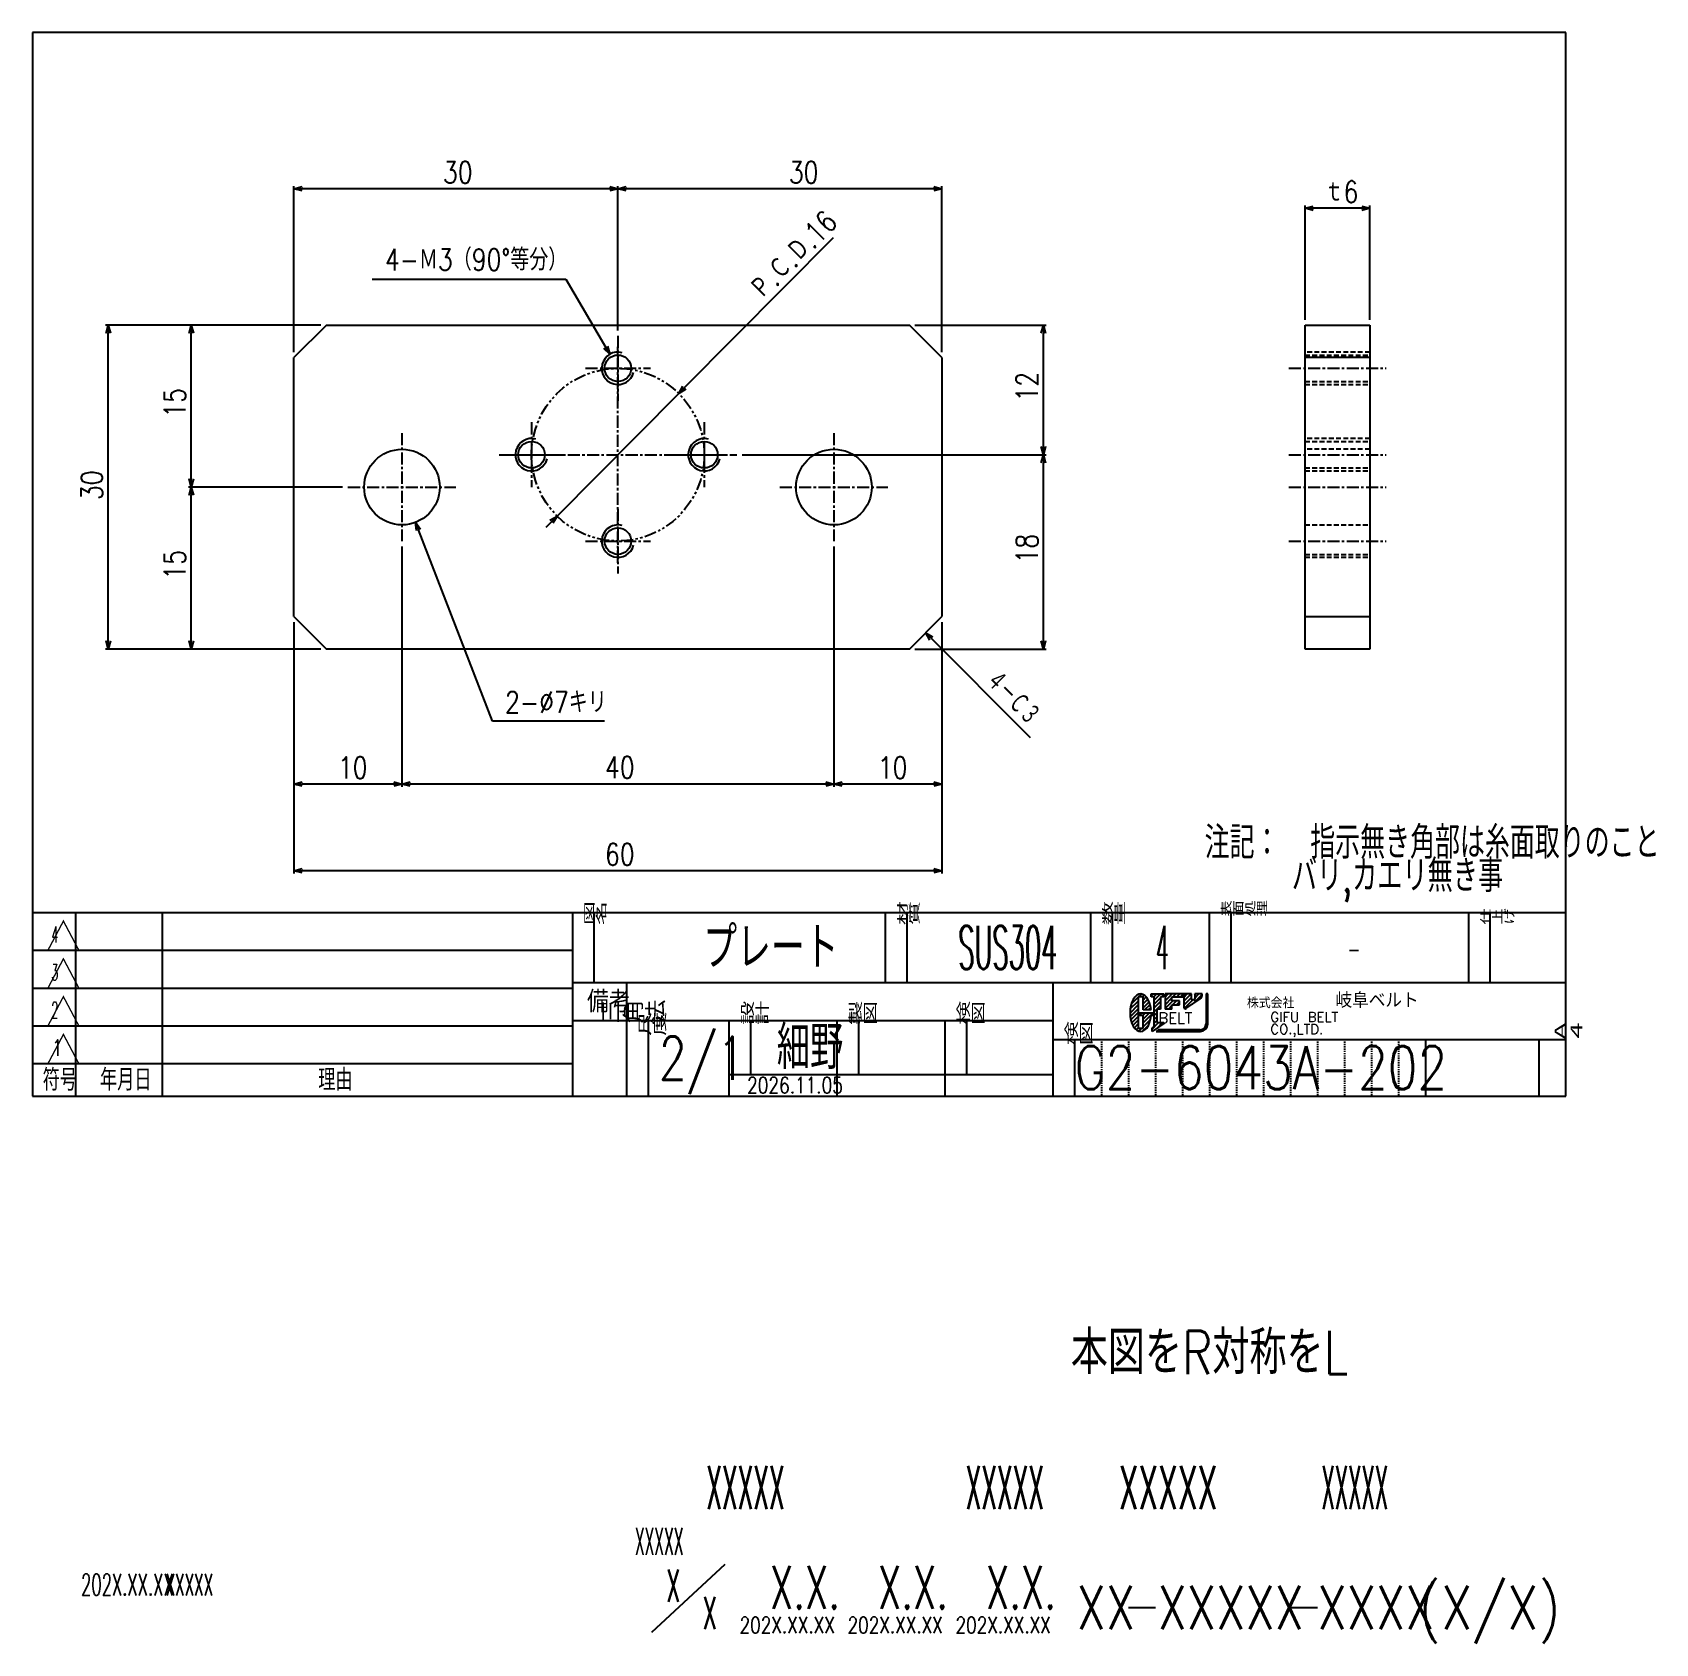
# Model space of a CAD drawing. Extents: x -24 to 126, y -92 to 57.
import ezdxf

# ---------------------------------------------------------------- set-up
doc = ezdxf.new("R2010")
doc.units = 0
doc.header["$LTSCALE"] = 0.03515
for name, pattern in [('CENTER', [50.8, 31.75, -6.35, 6.35, -6.35]), ('DASHED', [19.05, 12.7, -6.35]), ('HIDDEN', [9.525, 6.35, -3.175]), ('PHANTOM', [63.5, 31.75, -6.35, 6.35, -6.35, 6.35, -6.35])]:
    doc.linetypes.add(name, pattern=pattern)
doc.layers.get('0').update_dxf_attribs({"linetype": 'CONTINUOUS'})
doc.layers.get('DEFPOINTS').update_dxf_attribs({"linetype": 'CONTINUOUS'})
doc.layers.add('NOLAYERNAME_001', color=7, linetype='CONTINUOUS')
doc.styles.add('_STANDARD', font='txt', dxfattribs={"bigfont": '@extfont2'})
doc.styles.get("Standard").update_dxf_attribs({"font": 'txt', "bigfont": 'extfont2'})
doc.dimstyles.get("Standard").update_dxf_attribs({"dimtxt": 2.5, "dimasz": 2.5, "dimexe": 1.25, "dimexo": 0.625, "dimtad": 1, "dimcen": 2.5, "dimazin": 3, "dimtfac": 1, "dimtmove": 0, "dimatfit": 3})

# ---------------------------------------------------------------- blocks, each defined once
blk = doc.blocks.new('_OPEN30')
at = {"color": 0, "linetype": 'BYBLOCK'}
for p, q in [((-1, 0.267949), (0, 0)), ((0, 0), (-1, -0.267949)), ((0, 0), (-1, 0))]:
    blk.add_line(p, q, dxfattribs=at)
blk = doc.blocks.new('*D14')
at = {"layer": 'DEFPOINTS', "color": 0}
for p in [(10, 10), (0, 3), (0, -12.5)]:
    blk.add_point(p, dxfattribs=at)
at = {"layer": 'NOLAYERNAME_001', "color": 0, "linetype": 'CONTINUOUS'}
for p, q in [((10, 9.5), (10, -12.75)), ((0, 2.5), (0, -12.75)), ((9.25, -12.5), (0.75, -12.5))]:
    blk.add_line(p, q, dxfattribs=at)
at = {"layer": 'NOLAYERNAME_001', "color": 0, "xscale": 0.75, "yscale": 0.75, "zscale": 0.75, "rotation": 180}
blk.add_blockref('_OPEN30', (0, -12.5), dxfattribs=at)
at = {"layer": 'NOLAYERNAME_001', "color": 0, "xscale": 0.75, "yscale": 0.75, "zscale": 0.75}
blk.add_blockref('_OPEN30', (10, -12.5), dxfattribs=at)
at = {"layer": 'NOLAYERNAME_001', "color": 104, "linetype": 'CONTINUOUS', "width": 0.8}
blk.add_text('10', height=2, dxfattribs=at).set_placement((4.07, -11.98))
blk = doc.blocks.new('*D15')
at = {"layer": 'DEFPOINTS', "color": 0}
for p in [(10, 10), (50, 10), (10, -12.5)]:
    blk.add_point(p, dxfattribs=at)
at = {"layer": 'NOLAYERNAME_001', "color": 0, "linetype": 'CONTINUOUS'}
for p, q in [((10, 9.5), (10, -12.75)), ((50, 9.5), (50, -12.75)), ((49.25, -12.5), (10.75, -12.5))]:
    blk.add_line(p, q, dxfattribs=at)
at = {"layer": 'NOLAYERNAME_001', "color": 0, "xscale": 0.75, "yscale": 0.75, "zscale": 0.75, "rotation": 180}
blk.add_blockref('_OPEN30', (10, -12.5), dxfattribs=at)
at = {"layer": 'NOLAYERNAME_001', "color": 0, "xscale": 0.75, "yscale": 0.75, "zscale": 0.75}
blk.add_blockref('_OPEN30', (50, -12.5), dxfattribs=at)
at = {"layer": 'NOLAYERNAME_001', "color": 104, "linetype": 'CONTINUOUS', "width": 0.8}
blk.add_text('40', height=2, dxfattribs=at).set_placement((28.8, -11.96))
blk = doc.blocks.new('*D16')
at = {"layer": 'DEFPOINTS', "color": 0}
for p in [(50, 10), (60, 3), (50, -12.5)]:
    blk.add_point(p, dxfattribs=at)
at = {"layer": 'NOLAYERNAME_001', "color": 0, "linetype": 'CONTINUOUS'}
for p, q in [((50, 9.5), (50, -12.75)), ((60, 2.5), (60, -12.75)), ((59.25, -12.5), (50.75, -12.5))]:
    blk.add_line(p, q, dxfattribs=at)
at = {"layer": 'NOLAYERNAME_001', "color": 0, "xscale": 0.75, "yscale": 0.75, "zscale": 0.75, "rotation": 180}
blk.add_blockref('_OPEN30', (50, -12.5), dxfattribs=at)
at = {"layer": 'NOLAYERNAME_001', "color": 0, "xscale": 0.75, "yscale": 0.75, "zscale": 0.75}
blk.add_blockref('_OPEN30', (60, -12.5), dxfattribs=at)
at = {"layer": 'NOLAYERNAME_001', "color": 104, "linetype": 'CONTINUOUS', "width": 0.8}
blk.add_text('10', height=2, dxfattribs=at).set_placement((54.07, -11.98))
blk = doc.blocks.new('*D17')
at = {"layer": 'DEFPOINTS', "color": 0}
for p in [(-9.51, 30), (3, 30), (5, 15)]:
    blk.add_point(p, dxfattribs=at)
at = {"layer": 'NOLAYERNAME_001', "color": 0, "linetype": 'CONTINUOUS'}
for p, q in [((2.5, 30), (-9.76, 30)), ((-9.51, 15.75), (-9.51, 29.25)), ((4.5, 15), (-9.76, 15))]:
    blk.add_line(p, q, dxfattribs=at)
at = {"layer": 'NOLAYERNAME_001', "color": 0, "xscale": 0.75, "yscale": 0.75, "zscale": 0.75}
for p, rotation in [((-9.51, 30), 90), ((-9.51, 15), 270)]:
    blk.add_blockref('_OPEN30', p, dxfattribs=dict(at, rotation=rotation))
at = {"layer": 'NOLAYERNAME_001', "color": 104, "linetype": 'CONTINUOUS', "width": 0.8}
blk.add_text('15', height=2, rotation=90, dxfattribs=at).set_placement((-10.03, 21.43))
blk = doc.blocks.new('*D18')
at = {"layer": 'DEFPOINTS', "color": 0}
for p in [(-9.51, 15), (5, 15), (3, 0)]:
    blk.add_point(p, dxfattribs=at)
at = {"layer": 'NOLAYERNAME_001', "color": 0, "linetype": 'CONTINUOUS'}
for p, q in [((4.5, 15), (-9.76, 15)), ((-9.51, 0.75), (-9.51, 14.25)), ((2.5, 0), (-9.76, 0))]:
    blk.add_line(p, q, dxfattribs=at)
at = {"layer": 'NOLAYERNAME_001', "color": 0, "xscale": 0.75, "yscale": 0.75, "zscale": 0.75}
for p, rotation in [((-9.51, 15), 90), ((-9.51, 0), 270)]:
    blk.add_blockref('_OPEN30', p, dxfattribs=dict(at, rotation=rotation))
at = {"layer": 'NOLAYERNAME_001', "color": 104, "linetype": 'CONTINUOUS', "width": 0.8}
blk.add_text('15', height=2, rotation=90, dxfattribs=at).set_placement((-10.03, 6.43))
blk = doc.blocks.new('*D19')
at = {"layer": 'DEFPOINTS', "color": 0}
for p in [(-17.2, 30), (3, 30), (3, 0)]:
    blk.add_point(p, dxfattribs=at)
at = {"layer": 'NOLAYERNAME_001', "color": 0, "linetype": 'CONTINUOUS'}
for p, q in [((2.5, 30), (-17.45, 30)), ((-17.2, 0.75), (-17.2, 29.25)), ((2.5, 0), (-17.45, 0))]:
    blk.add_line(p, q, dxfattribs=at)
at = {"layer": 'NOLAYERNAME_001', "color": 0, "xscale": 0.75, "yscale": 0.75, "zscale": 0.75}
for p, rotation in [((-17.2, 30), 90), ((-17.2, 0), 270)]:
    blk.add_blockref('_OPEN30', p, dxfattribs=dict(at, rotation=rotation))
at = {"layer": 'NOLAYERNAME_001', "color": 104, "linetype": 'CONTINUOUS', "width": 0.8}
blk.add_text('30', height=2, rotation=90, dxfattribs=at).set_placement((-17.72, 13.8))
blk = doc.blocks.new('*D20')
at = {"layer": 'DEFPOINTS', "color": 0}
for p in [(35.63, 23.68), (24.37, 12.32)]:
    blk.add_point(p, dxfattribs=at)
at = {"layer": 'NOLAYERNAME_001', "color": 0, "linetype": 'CONTINUOUS'}
for p, q in [((36.16, 24.21), (49.96, 38.12)), ((24.37, 12.32), (35.63, 23.68)), ((23.84, 11.79), (23.31, 11.25))]:
    blk.add_line(p, q, dxfattribs=at)
at = {"layer": 'NOLAYERNAME_001', "color": 0, "xscale": 0.75, "yscale": 0.75, "zscale": 0.75}
for p, rotation in [((35.63, 23.68), 225.2383422110889), ((24.37, 12.32), 45.23834221108886)]:
    blk.add_blockref('_OPEN30', p, dxfattribs=dict(at, rotation=rotation))
at = {"layer": 'NOLAYERNAME_001', "color": 104, "linetype": 'CONTINUOUS', "width": 0.8}
blk.add_text('Ｐ.Ｃ.Ｄ.16', height=2, rotation=45.2383, dxfattribs=at).set_placement((43.37, 32.22))
blk = doc.blocks.new('*D21')
at = {"layer": 'DEFPOINTS', "color": 0}
for p in [(0, 42.63), (30, 29), (0, 27)]:
    blk.add_point(p, dxfattribs=at)
at = {"layer": 'NOLAYERNAME_001', "color": 0, "linetype": 'CONTINUOUS'}
for p, q in [((0, 27.5), (0, 42.88)), ((29.25, 42.63), (0.75, 42.63)), ((30, 29.5), (30, 42.88))]:
    blk.add_line(p, q, dxfattribs=at)
at = {"layer": 'NOLAYERNAME_001', "color": 0, "xscale": 0.75, "yscale": 0.75, "zscale": 0.75, "rotation": 180}
blk.add_blockref('_OPEN30', (0, 42.63), dxfattribs=at)
at = {"layer": 'NOLAYERNAME_001', "color": 0, "xscale": 0.75, "yscale": 0.75, "zscale": 0.75}
blk.add_blockref('_OPEN30', (30, 42.63), dxfattribs=at)
at = {"layer": 'NOLAYERNAME_001', "color": 104, "linetype": 'CONTINUOUS', "width": 0.8}
blk.add_text('30', height=2, dxfattribs=at).set_placement((13.8, 43.15))
blk = doc.blocks.new('*D22')
at = {"layer": 'DEFPOINTS', "color": 0}
for p in [(30, 42.63), (30, 29), (60, 27)]:
    blk.add_point(p, dxfattribs=at)
at = {"layer": 'NOLAYERNAME_001', "color": 0, "linetype": 'CONTINUOUS'}
for p, q in [((30, 29.5), (30, 42.88)), ((59.25, 42.63), (30.75, 42.63)), ((60, 27.5), (60, 42.88))]:
    blk.add_line(p, q, dxfattribs=at)
at = {"layer": 'NOLAYERNAME_001', "color": 0, "xscale": 0.75, "yscale": 0.75, "zscale": 0.75, "rotation": 180}
blk.add_blockref('_OPEN30', (30, 42.63), dxfattribs=at)
at = {"layer": 'NOLAYERNAME_001', "color": 0, "xscale": 0.75, "yscale": 0.75, "zscale": 0.75}
blk.add_blockref('_OPEN30', (60, 42.63), dxfattribs=at)
at = {"layer": 'NOLAYERNAME_001', "color": 104, "linetype": 'CONTINUOUS', "width": 0.8}
blk.add_text('30', height=2, dxfattribs=at).set_placement((45.83, 43.15))
blk = doc.blocks.new('*D23')
at = {"layer": 'DEFPOINTS', "color": 0}
for p in [(57, 30), (69.4, 30), (41, 18)]:
    blk.add_point(p, dxfattribs=at)
at = {"layer": 'NOLAYERNAME_001', "color": 0, "linetype": 'CONTINUOUS'}
for p, q in [((57.5, 30), (69.65, 30)), ((69.4, 18.75), (69.4, 29.25)), ((41.5, 18), (69.65, 18))]:
    blk.add_line(p, q, dxfattribs=at)
at = {"layer": 'NOLAYERNAME_001', "color": 0, "xscale": 0.75, "yscale": 0.75, "zscale": 0.75}
for p, rotation in [((69.4, 30), 90), ((69.4, 18), 270)]:
    blk.add_blockref('_OPEN30', p, dxfattribs=dict(at, rotation=rotation))
at = {"layer": 'NOLAYERNAME_001', "color": 104, "linetype": 'CONTINUOUS', "width": 0.8}
blk.add_text('12', height=2, rotation=90, dxfattribs=at).set_placement((68.88, 22.93))
blk = doc.blocks.new('*D24')
at = {"layer": 'DEFPOINTS', "color": 0}
for p in [(41, 18), (69.4, 18), (57, 0)]:
    blk.add_point(p, dxfattribs=at)
at = {"layer": 'NOLAYERNAME_001', "color": 0, "linetype": 'CONTINUOUS'}
for p, q in [((41.5, 18), (69.65, 18)), ((69.4, 0.75), (69.4, 17.25)), ((57.5, 0), (69.65, 0))]:
    blk.add_line(p, q, dxfattribs=at)
at = {"layer": 'NOLAYERNAME_001', "color": 0, "xscale": 0.75, "yscale": 0.75, "zscale": 0.75}
for p, rotation in [((69.4, 18), 90), ((69.4, 0), 270)]:
    blk.add_blockref('_OPEN30', p, dxfattribs=dict(at, rotation=rotation))
at = {"layer": 'NOLAYERNAME_001', "color": 104, "linetype": 'CONTINUOUS', "width": 0.8}
blk.add_text('18', height=2, rotation=90, dxfattribs=at).set_placement((68.88, 7.93))
blk = doc.blocks.new('*D25')
at = {"layer": 'DEFPOINTS', "color": 0}
for p in [(0, 3), (60, 3), (0, -20.53)]:
    blk.add_point(p, dxfattribs=at)
at = {"layer": 'NOLAYERNAME_001', "color": 0, "linetype": 'CONTINUOUS'}
for p, q in [((0, 2.5), (0, -20.78)), ((60, 2.5), (60, -20.78)), ((59.25, -20.53), (0.75, -20.53))]:
    blk.add_line(p, q, dxfattribs=at)
at = {"layer": 'NOLAYERNAME_001', "color": 0, "xscale": 0.75, "yscale": 0.75, "zscale": 0.75, "rotation": 180}
blk.add_blockref('_OPEN30', (0, -20.53), dxfattribs=at)
at = {"layer": 'NOLAYERNAME_001', "color": 0, "xscale": 0.75, "yscale": 0.75, "zscale": 0.75}
blk.add_blockref('_OPEN30', (60, -20.53), dxfattribs=at)
at = {"layer": 'NOLAYERNAME_001', "color": 104, "linetype": 'CONTINUOUS', "width": 0.8}
blk.add_text('60', height=2, dxfattribs=at).set_placement((28.8, -20.01))
blk = doc.blocks.new('*D27')
at = {"layer": 'DEFPOINTS', "color": 0}
for p in [(8.74, 18.26), (11.26, 11.74)]:
    blk.add_point(p, dxfattribs=at)
at = {"layer": 'NOLAYERNAME_001', "color": 0, "linetype": 'CONTINUOUS'}
for p, q in [((18.39, -6.69), (11.53, 11.04)), ((28.75, -6.69), (18.39, -6.69))]:
    blk.add_line(p, q, dxfattribs=at)
at = {"layer": 'NOLAYERNAME_001', "color": 0, "xscale": 0.75, "yscale": 0.75, "zscale": 0.75, "rotation": 111.1373046727028}
blk.add_blockref('_OPEN30', (11.26, 11.74), dxfattribs=at)
at = {"layer": 'NOLAYERNAME_001', "color": 104, "linetype": 'CONTINUOUS', "width": 0.8}
blk.add_text('2-∅7キリ', height=2, dxfattribs=at).set_placement((19.55, -5.92))
blk = doc.blocks.new('DIM_0001')
at = {"layer": 'NOLAYERNAME_001', "color": 1, "linetype": 'CONTINUOUS'}
blk.add_line((0, 9.68), (9.68, 0), dxfattribs=at)
blk.add_lwpolyline([(0.39, 9.01), (0, 9.68), (0.67, 9.3)], dxfattribs=at)
at = {"layer": 'NOLAYERNAME_001', "color": 104, "linetype": 'CONTINUOUS', "width": 0.666667}
blk.add_text('４－Ｃ３', height=2, rotation=315, dxfattribs=at).set_placement((5.33, 5.06))
blk = doc.blocks.new('*D29')
at = {"layer": 'DEFPOINTS', "color": 0}
for p in [(29.24, 27.3), (30.76, 24.7)]:
    blk.add_point(p, dxfattribs=at)
at = {"layer": 'NOLAYERNAME_001', "color": 0, "linetype": 'CONTINUOUS'}
for p, q in [((7.24, 34.26), (25.19, 34.26)), ((25.19, 34.26), (28.87, 27.94))]:
    blk.add_line(p, q, dxfattribs=at)
at = {"layer": 'NOLAYERNAME_001', "color": 0, "xscale": 0.75, "yscale": 0.75, "zscale": 0.75, "rotation": 300.2221465113102}
blk.add_blockref('_OPEN30', (29.24, 27.3), dxfattribs=at)
at = {"layer": 'NOLAYERNAME_001', "color": 104, "linetype": 'CONTINUOUS', "width": 0.8}
blk.add_text('4-Ｍ3（90°等分）', height=2, dxfattribs=at).set_placement((8.42, 35.07))
blk = doc.blocks.new('JZB_0003')
at = {"layer": 'NOLAYERNAME_001', "color": 1, "linetype": 'CENTER'}
for p, q in [((5, 10), (5, 0)), ((0, 5), (10, 5))]:
    blk.add_line(p, q, dxfattribs=at)
at = {"layer": 'NOLAYERNAME_001', "color": 8, "linetype": 'CONTINUOUS'}
blk.add_circle((5, 5), 3.5, dxfattribs=at)
blk = doc.blocks.new('JZB_0004')
at = {"layer": 'NOLAYERNAME_001', "color": 1, "linetype": 'CENTER'}
for p, q in [((3, 6), (3, 0)), ((0, 3), (6, 3))]:
    blk.add_line(p, q, dxfattribs=at)
at = {"layer": 'NOLAYERNAME_001', "color": 8, "linetype": 'CONTINUOUS'}
blk.add_circle((3, 3), 1.23, dxfattribs=at)
blk.add_arc((3, 3), 1.5, 75, 345, dxfattribs=at)
blk = doc.blocks.new('JZB_0005')
at = {"layer": 'NOLAYERNAME_001', "color": 1, "linetype": 'CENTER'}
for p, q in [((3, 6), (3, 0)), ((0, 3), (6, 3))]:
    blk.add_line(p, q, dxfattribs=at)
at = {"layer": 'NOLAYERNAME_001', "color": 8, "linetype": 'CONTINUOUS'}
blk.add_circle((3, 3), 1.23, dxfattribs=at)
blk.add_arc((3, 3), 1.5, 75, 345, dxfattribs=at)
blk = doc.blocks.new('JZB_0006')
at = {"layer": 'NOLAYERNAME_001', "color": 1, "linetype": 'CENTER'}
for p, q in [((3, 6), (3, 0)), ((0, 3), (6, 3))]:
    blk.add_line(p, q, dxfattribs=at)
at = {"layer": 'NOLAYERNAME_001', "color": 8, "linetype": 'CONTINUOUS'}
blk.add_circle((3, 3), 1.23, dxfattribs=at)
blk.add_arc((3, 3), 1.5, 75, 345, dxfattribs=at)
blk = doc.blocks.new('JZB_0007')
at = {"layer": 'NOLAYERNAME_001', "color": 1, "linetype": 'CENTER'}
for p, q in [((3, 6), (3, 0)), ((0, 3), (6, 3))]:
    blk.add_line(p, q, dxfattribs=at)
at = {"layer": 'NOLAYERNAME_001', "color": 8, "linetype": 'CONTINUOUS'}
blk.add_circle((3, 3), 1.23, dxfattribs=at)
blk.add_arc((3, 3), 1.5, 75, 345, dxfattribs=at)
blk = doc.blocks.new('JZB_0008')
at = {"layer": 'NOLAYERNAME_001', "color": 1, "linetype": 'CENTER'}
for p, q in [((5, 10), (5, 0)), ((0, 5), (10, 5))]:
    blk.add_line(p, q, dxfattribs=at)
at = {"layer": 'NOLAYERNAME_001', "color": 8, "linetype": 'CONTINUOUS'}
blk.add_circle((5, 5), 3.5, dxfattribs=at)
blk = doc.blocks.new('*D30')
at = {"layer": 'DEFPOINTS', "color": 0}
for p in [(93.63, 40.83), (93.63, 30), (99.63, 30)]:
    blk.add_point(p, dxfattribs=at)
at = {"layer": 'NOLAYERNAME_001', "color": 0, "linetype": 'CONTINUOUS'}
for p, q in [((93.63, 30.5), (93.63, 41.08)), ((98.88, 40.83), (94.38, 40.83)), ((99.63, 30.5), (99.63, 41.08))]:
    blk.add_line(p, q, dxfattribs=at)
at = {"layer": 'NOLAYERNAME_001', "color": 0, "xscale": 0.75, "yscale": 0.75, "zscale": 0.75, "rotation": 180}
blk.add_blockref('_OPEN30', (93.63, 40.83), dxfattribs=at)
at = {"layer": 'NOLAYERNAME_001', "color": 0, "xscale": 0.75, "yscale": 0.75, "zscale": 0.75}
blk.add_blockref('_OPEN30', (99.63, 40.83), dxfattribs=at)
at = {"layer": 'NOLAYERNAME_001', "color": 104, "linetype": 'CONTINUOUS', "width": 0.8}
blk.add_text('ｔ6', height=2, dxfattribs=at).set_placement((95.43, 41.35))
blk = doc.blocks.new('JZB_0009')
at = {"layer": 'NOLAYERNAME_001', "color": 8, "linetype": 'DASHED'}
for p, q in [((7.5, 3), (1.5, 3)), ((1.5, 2.73), (7.5, 2.73)), ((1.5, 0.27), (7.5, 0.27)), ((1.5, 0), (7.5, 0))]:
    blk.add_line(p, q, dxfattribs=at)
at = {"layer": 'NOLAYERNAME_001', "color": 1, "linetype": 'CENTER'}
blk.add_line((0, 1.5), (9, 1.5), dxfattribs=at)
blk = doc.blocks.new('JZB_0010')
at = {"layer": 'NOLAYERNAME_001', "color": 8, "linetype": 'DASHED'}
for p, q in [((7.5, 3), (1.5, 3)), ((1.5, 2.73), (7.5, 2.73)), ((1.5, 0.27), (7.5, 0.27)), ((1.5, 0), (7.5, 0))]:
    blk.add_line(p, q, dxfattribs=at)
at = {"layer": 'NOLAYERNAME_001', "color": 1, "linetype": 'CENTER'}
blk.add_line((0, 1.5), (9, 1.5), dxfattribs=at)
blk = doc.blocks.new('JZB_0011')
at = {"layer": 'NOLAYERNAME_001', "color": 1, "linetype": 'CENTER'}
blk.add_line((0, 1.5), (9, 1.5), dxfattribs=at)
at = {"layer": 'NOLAYERNAME_001', "color": 8, "linetype": 'DASHED'}
for p, q in [((1.5, 0.27), (7.5, 0.27)), ((1.5, 0), (7.5, 0))]:
    blk.add_line(p, q, dxfattribs=at)
blk = doc.blocks.new('JZB_0012')
at = {"layer": 'NOLAYERNAME_001', "color": 8, "linetype": 'DASHED'}
for p, q in [((7.5, 7), (1.5, 7)), ((1.5, 0), (7.5, 0))]:
    blk.add_line(p, q, dxfattribs=at)
at = {"layer": 'NOLAYERNAME_001', "color": 1, "linetype": 'CENTER'}
blk.add_line((0, 3.5), (9, 3.5), dxfattribs=at)
blk = doc.blocks.new('JZB_0001')
at = {"layer": 'NOLAYERNAME_001', "color": 104, "linetype": 'CONTINUOUS'}
for s, height, width, p in [('プレート', 8, 0.711111, (13.74, 23)), ('SUS304', 8, 0.438857, (60.97, 23)), ('4', 8, 0.35, (97.57, 23)), ('-', 8, 0.27, (133.03, 23)), ('-', 5, 0.315, (0, 14.5)), ('細野', 8, 0.7, (27.35, 4.5)), ('2/1', 8, 0.75, (5.5, 2.5)), ('G2-6043A-202', 8, 0.801784, (82.5, 0.75)), ('2026.11.05', 3, 0.766131, (21.86, 0))]:
    blk.add_text(s, height=height, dxfattribs=dict(at, width=width)).set_placement(p)
blk = doc.blocks.new('*X31')
at = {"layer": 'NOLAYERNAME_001', "color": 3, "linetype": 'CONTINUOUS'}
for s, p in [('GIFU BELT', (229.61, 113.06)), ('CO.,LTD.', (229.61, 110.81))]:
    blk.add_text(s, height=1.8, dxfattribs=at).set_placement(p)
blk = doc.blocks.new('JZB_0002')
at = {"layer": 'NOLAYERNAME_001', "color": 5, "linetype": 'CONTINUOUS'}
for p, q in [((284.35, 296.33), (0.35, 296.33)), ((0.35, 296.33), (0.35, 99.33)), ((284.35, 99.33), (284.35, 296.33)), ((0.35, 133.33), (284.35, 133.33)), ((8.35, 133.33), (8.35, 99.33)), ((24.35, 133.33), (24.35, 99.33)), ((100.35, 133.33), (100.35, 99.33)), ((104.35, 120.33), (104.35, 133.33)), ((158.35, 120.33), (158.35, 133.33)), ((162.35, 120.33), (162.35, 133.33)), ((196.35, 120.33), (196.35, 133.33)), ((200.35, 120.33), (200.35, 133.33)), ((218.35, 120.33), (218.35, 133.33)), ((222.35, 120.33), (222.35, 133.33)), ((266.35, 120.33), (266.35, 133.33)), ((270.35, 120.33), (270.35, 133.33)), ((0.35, 126.33), (100.35, 126.33)), ((100.35, 120.33), (284.35, 120.33)), ((110.35, 120.33), (110.35, 99.33)), ((189.35, 120.33), (189.35, 99.33)), ((0.35, 119.33), (100.35, 119.33)), ((0.35, 112.33), (100.35, 112.33)), ((100.35, 113.33), (189.35, 113.33)), ((114.35, 113.33), (114.35, 99.33)), ((129.35, 113.33), (129.35, 99.33)), ((133.35, 113.33), (133.35, 103.33)), ((149.35, 113.33), (149.35, 99.33)), ((153.35, 113.33), (153.35, 103.33)), ((169.35, 113.33), (169.35, 99.33)), ((173.35, 113.33), (173.35, 103.33)), ((189.35, 109.83), (284.35, 109.83)), ((193.35, 109.83), (193.35, 99.33)), ((258.35, 109.83), (258.35, 99.33)), ((279.35, 109.83), (279.35, 99.33)), ((0.35, 105.33), (100.35, 105.33)), ((129.35, 103.33), (189.35, 103.33)), ((0.35, 99.33), (284.35, 99.33)), ((115.09, 0), (128.62, 12.6)), ((203.35, 4.58), (208.35, 4.58)), ((233.35, 4.58), (238.35, 4.58))]:
    blk.add_line(p, q, dxfattribs=at)
at = {"layer": 'NOLAYERNAME_001', "color": 13, "linetype": 'CONTINUOUS'}
for p, q in [((203.84, 116.32), (205.14, 117.63)), ((205.14, 117.7), (205.14, 111.9)), ((206.04, 117.7), (205.14, 117.7)), ((205.22, 117.7), (205.74, 118.22)), ((205.93, 117.7), (206.24, 118.01)), ((206.04, 115.28), (206.04, 117.7)), ((206.04, 117.1), (206.62, 117.68)), ((206.04, 116.39), (206.92, 117.27)), ((207.53, 118.23), (209.89, 118.23)), ((207.53, 117.7), (207.53, 118.23)), ((207.53, 117.89), (207.87, 118.23)), ((208.12, 117.7), (207.53, 117.7)), ((208.05, 117.7), (208.58, 118.23)), ((208.12, 117.06), (209.28, 118.23)), ((208.12, 112.18), (208.12, 117.7)), ((208.12, 116.35), (209.28, 117.52)), ((209.89, 117.7), (209.28, 117.7)), ((209.28, 117.7), (209.28, 115.43)), ((209.46, 117.7), (209.89, 118.13)), ((209.89, 118.23), (209.89, 117.7)), ((210.14, 118.23), (210.14, 115.43)), ((213.6, 118.23), (210.14, 118.23)), ((210.14, 116.96), (211.41, 118.23)), ((210.14, 117.67), (210.7, 118.23)), ((210.14, 116.25), (211.37, 117.49)), ((211.37, 117.7), (213.6, 117.7)), ((211.37, 116.94), (211.37, 117.7)), ((211.58, 117.7), (212.11, 118.23)), ((212.29, 117.7), (212.82, 118.23)), ((213, 117.7), (213.53, 118.23)), ((213.6, 118.23), (213.6, 115.74)), ((215.01, 118.23), (213.6, 118.23)), ((213.6, 118.23), (213.6, 117.7)), ((213.6, 117.7), (213.6, 118.23)), ((213.6, 117.7), (213.6, 118.23)), ((213.6, 116.89), (214.94, 118.23)), ((213.6, 117.59), (214.23, 118.23)), ((213.6, 116.18), (215.01, 117.6)), ((213.97, 115.54), (216.63, 117.33)), ((215.01, 117.29), (215.01, 118.23)), ((215.2, 116.37), (216.98, 118.15)), ((215.6, 118.23), (215.6, 117.29)), ((216.98, 118.23), (215.6, 118.23)), ((215.6, 117.47), (216.36, 118.23)), ((215.6, 118.18), (215.65, 118.23)), ((216.98, 117.99), (216.98, 118.23)), ((217.71, 118.23), (217.71, 112.7)), ((218.01, 118.23), (217.71, 118.23)), ((217.71, 118.17), (217.77, 118.23)), ((217.71, 117.46), (218.01, 117.76)), ((218.01, 112.66), (218.01, 118.23)), ((203.63, 114.7), (205.14, 116.21)), ((203.67, 115.45), (205.14, 116.92)), ((203.68, 114.04), (205.14, 115.5)), ((203.78, 113.43), (205.14, 114.8)), ((205.34, 114.75), (208.05, 114.75)), ((205.34, 114.23), (205.34, 114.75)), ((205.34, 114.28), (205.81, 114.75)), ((206.04, 114.23), (205.34, 114.23)), ((205.99, 114.23), (206.51, 114.75)), ((206.04, 115.69), (207.15, 116.8)), ((207.52, 115.28), (206.04, 115.28)), ((206.04, 112.86), (207.93, 114.75)), ((206.04, 113.57), (207.22, 114.75)), ((206.04, 111.9), (206.04, 114.23)), ((206.33, 115.28), (207.33, 116.28)), ((207.04, 115.28), (207.46, 115.69)), ((208.05, 114.23), (207.52, 114.23)), ((208.05, 114.75), (208.05, 114.23)), ((208.12, 115.65), (209.28, 116.81)), ((208.12, 114.94), (208.6, 115.43)), ((208.12, 114.23), (208.6, 114.72)), ((208.6, 115.43), (208.6, 112.92)), ((209.28, 115.43), (208.6, 115.43)), ((208.61, 115.43), (209.28, 116.1)), ((210.14, 115.55), (211.53, 116.94)), ((211.37, 115.43), (210.14, 115.43)), ((210.73, 115.43), (211.37, 116.08)), ((212.79, 116.94), (211.37, 116.94)), ((211.37, 116.21), (212.79, 116.21)), ((211.37, 115.43), (211.37, 116.21)), ((211.51, 116.21), (212.24, 116.94)), ((212.22, 116.21), (212.79, 116.78)), ((212.79, 116.21), (212.79, 116.94)), ((213.68, 115.56), (215.26, 117.13)), ((215.44, 117.13), (215.17, 117.13)), ((217.71, 116.75), (218.01, 117.05)), ((217.71, 116.05), (218.01, 116.35)), ((217.71, 115.34), (218.01, 115.64)), ((217.71, 114.63), (218.01, 114.93)), ((203.94, 112.89), (205.14, 114.09)), ((204.16, 112.39), (205.14, 113.38)), ((204.43, 111.96), (205.14, 112.68)), ((204.78, 111.6), (205.14, 111.97)), ((205.14, 111.9), (206.04, 111.9)), ((205.23, 111.34), (205.79, 111.9)), ((205.94, 111.35), (207.05, 112.46)), ((206.04, 112.15), (207.41, 113.53)), ((207.7, 111.7), (208.92, 112.92)), ((209.89, 112.77), (207.7, 111.3)), ((207.7, 111.9), (208.12, 112.18)), ((207.7, 111.3), (207.7, 111.9)), ((208.12, 113.53), (208.6, 114.01)), ((208.12, 112.82), (208.6, 113.3)), ((208.89, 111.6), (208.44, 111.3)), ((208.44, 111.3), (216.65, 111.3)), ((208.6, 112.92), (209.28, 112.92)), ((208.64, 111.93), (209.63, 112.92)), ((208.72, 111.3), (209.02, 111.6)), ((216.61, 111.6), (208.89, 111.6)), ((209.28, 112.92), (209.89, 112.92)), ((209.42, 111.3), (209.72, 111.6)), ((209.89, 112.92), (209.89, 112.77)), ((210.13, 111.3), (210.43, 111.6)), ((210.84, 111.3), (211.14, 111.6)), ((211.55, 111.3), (211.85, 111.6)), ((212.25, 111.3), (212.55, 111.6)), ((212.96, 111.3), (213.26, 111.6)), ((213.67, 111.3), (213.97, 111.6)), ((214.37, 111.3), (214.67, 111.6)), ((215.08, 111.3), (215.38, 111.6)), ((215.79, 111.3), (216.09, 111.6)), ((216.5, 111.3), (216.82, 111.62)), ((217.56, 111.66), (217.65, 111.75)), ((217.69, 112.49), (218.01, 112.81)), ((217.71, 113.93), (218.01, 114.23)), ((217.71, 113.22), (218.01, 113.52))]:
    blk.add_line(p, q, dxfattribs=at)
at = {"layer": 'NOLAYERNAME_001', "color": 5, "linetype": 'HIDDEN'}
for p, q in [((198.35, 109.83), (198.35, 99.33)), ((203.35, 109.83), (203.35, 99.33)), ((208.35, 109.83), (208.35, 99.33)), ((213.35, 109.83), (213.35, 99.33)), ((218.35, 109.83), (218.35, 99.33)), ((223.35, 109.83), (223.35, 99.33)), ((228.35, 109.83), (228.35, 99.33)), ((233.35, 109.83), (233.35, 99.33)), ((238.35, 109.83), (238.35, 99.33)), ((243.35, 109.83), (243.35, 99.33)), ((248.35, 109.83), (248.35, 99.33)), ((253.35, 109.83), (253.35, 99.33))]:
    blk.add_line(p, q, dxfattribs=at)
at = {"layer": 'NOLAYERNAME_001', "color": 13, "linetype": 'CONTINUOUS'}
blk.add_lwpolyline([(207.52, 115.28), (207.42, 115.95), (207.25, 116.57), (207.01, 117.12), (206.72, 117.58), (206.38, 117.92), (206.01, 118.14), (205.63, 118.23), (205.24, 118.18), (204.87, 117.99), (204.52, 117.67), (204.21, 117.24), (203.96, 116.71), (203.78, 116.1), (203.66, 115.44), (203.63, 114.75), (203.66, 114.06), (203.78, 113.4), (203.97, 112.79), (204.22, 112.26), (204.52, 111.83), (204.87, 111.51), (205.24, 111.33), (205.63, 111.27), (206.02, 111.36), (206.39, 111.58), (206.72, 111.93), (207.02, 112.38), (207.25, 112.94), (207.42, 113.56), (207.52, 114.23)], dxfattribs=at)
for centre, radius, start, end in [((215.17, 117.29), 0.16, 180, 270), ((215.44, 117.29), 0.16, 270, 0), ((216.18, 117.99), 0.8, 303.9226, 0), ((213.84, 115.74), 0.24, 180, 314.8253), ((216.61, 112.7), 1.1, 270, 0), ((216.65, 112.66), 1.36, 270, 0)]:
    blk.add_arc(centre, radius, start, end, dxfattribs=at)
at = {"layer": 'NOLAYERNAME_001', "color": 3}
blk.add_blockref('*X31', (0, 0), dxfattribs=at)
at = {"layer": 'NOLAYERNAME_001', "color": 3, "style": '_STANDARD'}
for s, height, width, p in [('材質', 3.75, 0.533333, (160.35, 131.15)), ('数量', 3.75, 0.533333, (198.35, 131.15)), ('表面処理', 2.5, 0.8, (220.35, 132.71)), ('図名', 3.75, 0.533333, (102.35, 131.15)), ('仕上げ', 2.5, 0.8, (268.35, 131.21)), ('尺度', 3.75, 0.666667, (112.35, 110.65)), ('設計', 3.75, 0.666667, (131.35, 112.65)), ('製図', 3.75, 0.666667, (151.35, 112.65)), ('検図', 3.75, 0.666667, (171.35, 112.65)), ('検図', 3.75, 0.666667, (191.35, 108.9)), ('Ａ４', 4, 0.666667, (281.85, 109.18))]:
    blk.add_text(s, height=height, dxfattribs=dict(at, width=width)).set_placement(p)
at = {"layer": 'NOLAYERNAME_001', "color": 1, "linetype": 'CONTINUOUS'}
for p in [(2.78, 125.48), (2.78, 118.48), (2.78, 111.48), (2.78, 104.48)]:
    blk.add_text('△', height=6, dxfattribs=at).set_placement(p)
at = {"layer": 'NOLAYERNAME_001', "color": 3, "linetype": 'CONTINUOUS'}
for s, height, width, p in [('4', 3, 0.5, (3.85, 127.75)), ('3', 3, 0.5, (3.85, 120.75)), ('備考', 4, 0.912871, (103.05, 114.83)), ('2', 3, 0.5, (3.85, 113.75)), ('1', 3, 0.75, (3.98, 106.75)), ('符号', 4, 0.724569, (2.24, 100.33)), ('年月日', 4, 0.724569, (12.85, 100.33)), ('理由', 4, 0.724569, (53.27, 100.33))]:
    blk.add_text(s, height=height, dxfattribs=dict(at, width=width)).set_placement(p)
for s, height, p in [('株式会社', 2, (225.27, 115.59)), ('岐阜ベルト', 2.8, (241.68, 115.66)), ('BELT', 2, (208.89, 112.79))]:
    blk.add_text(s, height=height, dxfattribs=at).set_placement(p)
at = {"layer": 'NOLAYERNAME_001', "color": 3, "style": '_STANDARD'}
blk.add_text('三角法', height=3.75, dxfattribs=at).set_placement((105.35, 112.9))

msp = doc.modelspace()

# ---------------------------------------------------------------- linework, layer by layer
at = {"layer": 'NOLAYERNAME_001', "color": 5, "linetype": 'CONTINUOUS'}
msp.add_line((117.784, 57.105), (-24.216, 57.105), dxfattribs=at)
at = {"layer": 'NOLAYERNAME_001', "color": 8, "linetype": 'CONTINUOUS'}
for p, q in [((3, 30), (0, 27)), ((3, 30), (57, 30)), ((60, 27), (57, 30)), ((93.63, 30), (99.63, 30)), ((93.63, 0), (93.63, 30)), ((99.63, 30), (99.63, 0)), ((0, 3), (0, 27)), ((60, 27), (60, 3)), ((99.63, 27), (93.63, 27)), ((0, 3), (3, 0)), ((57, 0), (60, 3)), ((93.63, 3), (99.63, 3)), ((57, 0), (3, 0)), ((99.63, 0), (93.63, 0))]:
    msp.add_line(p, q, dxfattribs=at)
at = {"layer": 'NOLAYERNAME_001', "color": 1, "linetype": 'CENTER'}
for p, q in [((30, 8), (30, 28)), ((20, 18), (40, 18))]:
    msp.add_line(p, q, dxfattribs=at)
at = {"layer": 'NOLAYERNAME_001', "color": 1, "linetype": 'PHANTOM'}
msp.add_circle((30, 18), 8, dxfattribs=at)

# ---------------------------------------------------------------- block references
at = {"layer": 'NOLAYERNAME_001', "xscale": 0.5, "yscale": 0.5, "zscale": 0.5}
for name, p in [('JZB_0002', (-24.391, -91.061)), ('JZB_0001', (31.034, -41.145))]:
    msp.add_blockref(name, p, dxfattribs=at)
at = {"layer": 'NOLAYERNAME_001'}
for name, p in [('JZB_0007', (27, 23)), ('JZB_0009', (92.13, 24.5)), ('JZB_0003', (5, 10)), ('JZB_0006', (19, 15)), ('JZB_0005', (35, 15)), ('JZB_0008', (45, 10)), ('JZB_0010', (92.13, 16.5)), ('JZB_0012', (92.13, 11.5)), ('JZB_0004', (27, 7)), ('JZB_0011', (92.13, 8.5))]:
    msp.add_blockref(name, p, dxfattribs=at)
at = {"layer": 'NOLAYERNAME_001', "color": 1, "linetype": 'CONTINUOUS'}
msp.add_blockref('DIM_0001', (58.5, -8.183), dxfattribs=at)

# ---------------------------------------------------------------- texts
at = {"layer": 'NOLAYERNAME_001', "color": 3, "linetype": 'CONTINUOUS'}
for s, height, width, p in [('注記：', 3, 0.7, (84.331, -19.432)), ('指示無き角部は糸面取りのこと', 3, 0.7, (94.111, -19.417)), ('バリ,カエリ無き事', 3, 0.706931, (92.403, -22.496)), ('本図をR対称をL', 4, 0.78019, (71.939, -67.145)), ('XXXXX', 4, 0.423333, (38.179, -79.645)), ('XXXXX', 4, 0.423333, (62.179, -79.645)), ('XXXXX', 4, 0.533333, (76.373, -79.645)), ('XXXXX', 4, 0.36, (95.144, -79.645)), ('XXXXX', 2.5, 0.42, (31.575, -83.895)), ('202X.XX.XX', 2, 0.556863, (-19.72, -87.645)), ('XXXXX', 2, 0.513333, (-11.877, -87.645)), ('X', 3, 0.5, (34.496, -88.255)), ('X.X.', 4, 0.63, (44.079, -88.895)), ('X.X.', 4, 0.63, (54.079, -88.895)), ('X.X.', 4, 0.63, (64.079, -88.895)), ('XX', 4, 0.790569, (72.48, -90.77)), ('XXXXX', 4, 0.790569, (79.98, -90.77)), ('XXXX', 4, 0.790569, (94.784, -90.77)), ('(X/X)', 4, 0.849208, (104.179, -90.77)), ('X', 3, 0.5, (37.865, -90.776)), ('202X.XX.XX', 1.5, 0.763121, (41.263, -91.145)), ('202X.XX.XX', 1.5, 0.763121, (51.263, -91.145)), ('202X.XX.XX', 1.5, 0.763121, (61.263, -91.145))]:
    msp.add_text(s, height=height, dxfattribs=dict(at, width=width)).set_placement(p)

# ---------------------------------------------------------------- dimensions: what is measured, and where the dimension line sits
at = {"layer": 'NOLAYERNAME_001', "color": 1, "linetype": 'CONTINUOUS'}
for base, p1, p2, angle, picture, middle in [((0, 42.629), (30, 29), (0, 27), 180, '*D21', (15, 42.629)), ((30, 42.629), (60, 27), (30, 29), 180, '*D22', (47.03, 42.629)), ((93.63, 40.831), (99.63, 30), (93.63, 30), 180, '*D30', (96.63, 40.831)), ((-17.204, 30), (3, 0), (3, 30), 90, '*D19', (-17.204, 15)), ((-9.514, 30), (5, 15), (3, 30), 90, '*D17', (-9.514, 22.5)), ((69.404, 30), (41, 18), (57, 30), 90, '*D23', (69.404, 24)), ((69.404, 18), (57, 0), (41, 18), 90, '*D24', (69.404, 9)), ((-9.514, 15), (3, 0), (5, 15), 90, '*D18', (-9.514, 7.5)), ((0, -12.498), (10, 10), (0, 3), 180, '*D14', (5, -12.498)), ((10, -12.498), (50, 10), (10, 10), 180, '*D15', (30, -12.498)), ((50, -12.498), (60, 3), (50, 10), 180, '*D16', (55, -12.498)), ((0, -20.529), (60, 3), (0, 3), 180, '*D25', (30, -20.529))]:
    dim = msp.add_linear_dim(base=base, p1=p1, p2=p2, angle=angle, text='\\W0.800000;<>', dimstyle='Standard', dxfattribs=at)
    dim.commit()
    dim.dimension.update_dxf_attribs({"geometry": picture, "text_midpoint": middle, "dimtype": 160})
for p1, p2, text, picture, middle in [((24.367, 12.32), (35.633, 23.68), '\\W0.800000;Ｐ.Ｃ.Ｄ.<>', '*D20', (46.464, 34.602)), ((30.755, 24.704), (29.245, 27.296), '\\W0.800000;<>', '*D29', (15.888, 34.26)), ((8.738, 18.265), (11.262, 11.735), '\\W0.800000;<>', '*D27', (23.82, -6.692))]:
    dim = msp.add_diameter_dim_2p(p1=p1, p2=p2, text=text, dimstyle='Standard', dxfattribs=at)
    dim.commit()
    dim.dimension.update_dxf_attribs({"geometry": picture, "text_midpoint": middle, "dimtype": 163})

doc.saveas('drawing.dxf')
